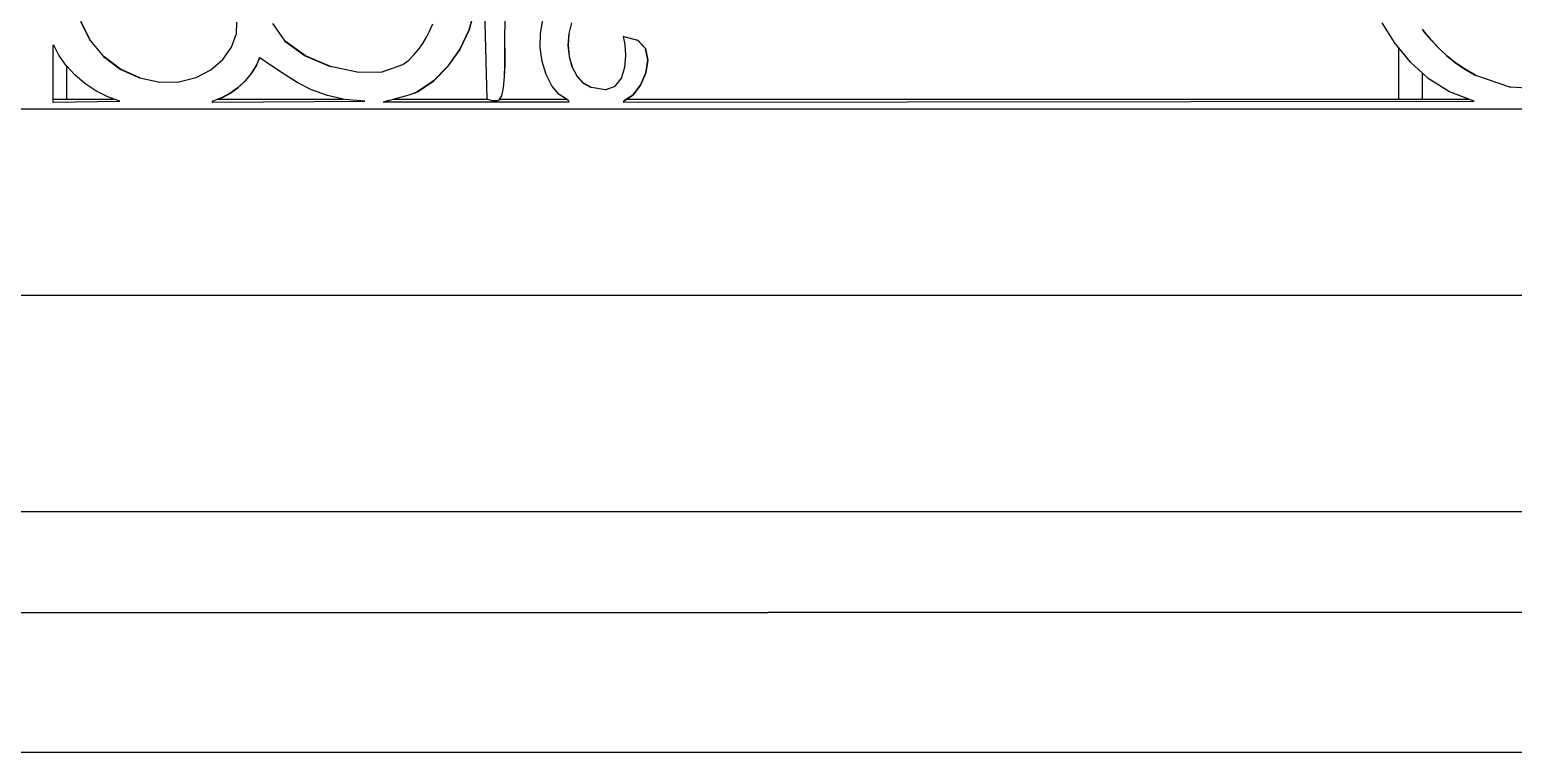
# Model space of a CAD drawing. Header units: inches. Extents: x -2812 to 9774, y -15726 to -746.
# Drawn here: x 3436.69 to 3468.53, y -9244.96 to -9229.46 of the extents above; entities that cross this region are included whole.
import ezdxf

# ---------------------------------------------------------------- set-up
doc = ezdxf.new("R2010")
doc.units = ezdxf.units.IN
doc.header["$LTSCALE"] = 17
doc.header["$MEASUREMENT"] = 0
doc.layers.add('OUTLINE', color=1, linetype='Continuous', lineweight=25)

# ---------------------------------------------------------------- blocks, each defined once
blk = doc.blocks.new('fddd')
for p, q in [((-449.513, -3288.666), (-449.612, -3292.544)), ((-449.984, -3293.913), (-450.045, -3291.653)), ((-449.607, -3292.544), (-449.585, -3291.653)), ((-458.714, -3292.247), (-458.507, -3292.651)), ((-458.502, -3292.651), (-458.709, -3292.247)), ((-455.365, -3292.502), (-455.356, -3292.257)), ((-450.25, -3291.958), (-450.375, -3292.424)), ((-450.371, -3292.424), (-450.245, -3291.958)), ((-448.844, -3292.502), (-448.794, -3292.212)), ((-455.47, -3292.797), (-455.365, -3292.502)), ((-454.593, -3292.287), (-454.456, -3292.485)), ((-454.452, -3292.483), (-454.588, -3292.287)), ((-454.456, -3292.485), (-454.452, -3292.483)), ((-454.456, -3292.485), (-454.327, -3292.669)), ((-454.323, -3292.669), (-454.452, -3292.483)), ((-451.29, -3292.579), (-451.217, -3292.439)), ((-451.217, -3292.439), (-451.15, -3292.295)), ((-450.375, -3292.424), (-450.575, -3292.845)), ((-450.571, -3292.845), (-450.371, -3292.424)), ((-450.371, -3292.424), (-450.375, -3292.424)), ((-449.612, -3292.544), (-449.611, -3292.706)), ((-449.607, -3292.544), (-449.612, -3292.544)), ((-449.606, -3292.706), (-449.607, -3292.544)), ((-448.846, -3292.805), (-448.844, -3292.502)), ((-448.233, -3292.506), (-448.251, -3292.751)), ((-448.246, -3292.751), (-448.229, -3292.506)), ((-448.174, -3292.274), (-448.233, -3292.506)), ((-448.229, -3292.506), (-448.233, -3292.506)), ((-448.229, -3292.506), (-448.169, -3292.274)), ((-447.053, -3292.565), (-447.058, -3292.565)), ((-447.024, -3292.742), (-447.058, -3292.565)), ((-447.053, -3292.565), (-447.053, -3292.566)), ((-447.053, -3292.565), (-446.757, -3292.644)), ((-430.497, -3292.715), (-430.776, -3292.273)), ((-429.874, -3292.465), (-429.913, -3292.413)), ((-429.913, -3292.42), (-429.879, -3292.465)), ((-429.879, -3292.465), (-429.728, -3292.647)), ((-429.874, -3292.465), (-429.879, -3292.465)), ((-429.723, -3292.647), (-429.874, -3292.465)), ((-459.308, -3292.751), (-459.303, -3292.751)), ((-459.308, -3292.751), (-459.308, -3293.913)), ((-459.303, -3292.751), (-459.283, -3292.751)), ((-459.303, -3293.913), (-459.303, -3292.751)), ((-459.176, -3292.97), (-459.283, -3292.751)), ((-458.507, -3292.651), (-458.218, -3292.996)), ((-458.502, -3292.651), (-458.507, -3292.651)), ((-458.213, -3292.996), (-458.502, -3292.651)), ((-455.656, -3293.063), (-455.47, -3292.797)), ((-454.323, -3292.669), (-454.327, -3292.669)), ((-454.327, -3292.669), (-453.892, -3292.985)), ((-453.887, -3292.985), (-454.323, -3292.669)), ((-451.558, -3292.964), (-451.458, -3292.844)), ((-451.458, -3292.844), (-451.37, -3292.715)), ((-451.37, -3292.715), (-451.29, -3292.579)), ((-450.575, -3292.845), (-450.835, -3293.212)), ((-450.83, -3293.212), (-450.571, -3292.845)), ((-450.571, -3292.845), (-450.575, -3292.845)), ((-449.606, -3292.706), (-449.611, -3292.706)), ((-449.611, -3292.706), (-449.608, -3292.927)), ((-449.604, -3292.927), (-449.606, -3292.706)), ((-448.804, -3293.103), (-448.846, -3292.805)), ((-448.246, -3292.751), (-448.251, -3292.751)), ((-448.251, -3292.751), (-448.227, -3292.994)), ((-448.222, -3292.994), (-448.246, -3292.751)), ((-447.011, -3292.975), (-447.024, -3292.742)), ((-446.757, -3292.644), (-446.591, -3292.826)), ((-446.752, -3292.644), (-446.757, -3292.644)), ((-446.586, -3292.826), (-446.752, -3292.644)), ((-446.591, -3292.826), (-446.54, -3293.073)), ((-446.586, -3292.826), (-446.591, -3292.826)), ((-446.536, -3293.073), (-446.586, -3292.826)), ((-430.42, -3292.81), (-430.497, -3292.715)), ((-430.42, -3293.913), (-430.42, -3292.81)), ((-430.171, -3293.119), (-430.42, -3292.81)), ((-429.723, -3292.647), (-429.728, -3292.647)), ((-429.728, -3292.647), (-429.566, -3292.819)), ((-429.562, -3292.819), (-429.723, -3292.647)), ((-429.562, -3292.819), (-429.566, -3292.819)), ((-429.566, -3292.819), (-429.393, -3292.982)), ((-429.389, -3292.982), (-429.562, -3292.819)), ((-459.025, -3293.185), (-459.176, -3292.97)), ((-459.017, -3293.194), (-459.025, -3293.185)), ((-459.017, -3293.194), (-459.017, -3293.913)), ((-458.838, -3293.388), (-459.017, -3293.194)), ((-458.213, -3292.996), (-458.218, -3292.996)), ((-458.218, -3292.996), (-457.861, -3293.269)), ((-457.856, -3293.269), (-458.213, -3292.996)), ((-455.914, -3293.284), (-455.656, -3293.063)), ((-454.945, -3293.194), (-455.049, -3293.361)), ((-455.044, -3293.361), (-454.94, -3293.194)), ((-454.869, -3293.021), (-454.945, -3293.194)), ((-454.94, -3293.194), (-454.945, -3293.194)), ((-454.94, -3293.194), (-454.866, -3293.023)), ((-454.866, -3293.023), (-454.869, -3293.021)), ((-454.611, -3293.195), (-454.866, -3293.023)), ((-454.343, -3293.376), (-454.611, -3293.195)), ((-453.887, -3292.985), (-453.892, -3292.985)), ((-453.892, -3292.985), (-453.353, -3293.213)), ((-453.348, -3293.213), (-453.887, -3292.985)), ((-452.237, -3293.325), (-451.794, -3293.166)), ((-451.794, -3293.166), (-451.669, -3293.072)), ((-451.669, -3293.072), (-451.558, -3292.964)), ((-450.835, -3293.212), (-451.139, -3293.516)), ((-451.134, -3293.516), (-450.83, -3293.212)), ((-450.83, -3293.212), (-450.835, -3293.212)), ((-449.609, -3293.18), (-449.618, -3293.435)), ((-449.613, -3293.435), (-449.604, -3293.18)), ((-449.608, -3292.927), (-449.609, -3293.18)), ((-449.604, -3293.18), (-449.609, -3293.18)), ((-449.604, -3292.927), (-449.608, -3292.927)), ((-449.604, -3293.18), (-449.604, -3292.927)), ((-448.72, -3293.381), (-448.804, -3293.103)), ((-448.222, -3292.994), (-448.227, -3292.994)), ((-448.227, -3292.994), (-448.164, -3293.221)), ((-448.159, -3293.221), (-448.222, -3292.994)), ((-447.034, -3293.226), (-447.011, -3292.975)), ((-446.54, -3293.073), (-446.583, -3293.347)), ((-446.578, -3293.347), (-446.536, -3293.073)), ((-446.536, -3293.073), (-446.54, -3293.073)), ((-429.913, -3293.356), (-430.171, -3293.119)), ((-429.389, -3292.982), (-429.393, -3292.982)), ((-429.393, -3292.982), (-429.206, -3293.132)), ((-429.202, -3293.132), (-429.389, -3292.982)), ((-429.202, -3293.132), (-429.206, -3293.132)), ((-429.206, -3293.132), (-429.004, -3293.27)), ((-428.999, -3293.27), (-429.202, -3293.132)), ((-458.621, -3293.574), (-458.838, -3293.388)), ((-457.856, -3293.269), (-457.861, -3293.269)), ((-457.861, -3293.269), (-457.448, -3293.456)), ((-457.443, -3293.456), (-457.856, -3293.269)), ((-457.443, -3293.456), (-457.448, -3293.456)), ((-457.443, -3293.456), (-457.009, -3293.548)), ((-456.601, -3293.54), (-456.232, -3293.448)), ((-456.232, -3293.448), (-455.914, -3293.284)), ((-455.179, -3293.519), (-455.331, -3293.661)), ((-455.327, -3293.661), (-455.174, -3293.519)), ((-455.049, -3293.361), (-455.179, -3293.519)), ((-455.174, -3293.519), (-455.179, -3293.519)), ((-455.174, -3293.519), (-455.044, -3293.361)), ((-455.044, -3293.361), (-455.049, -3293.361)), ((-454.06, -3293.551), (-454.343, -3293.376)), ((-453.348, -3293.213), (-453.353, -3293.213)), ((-452.779, -3293.334), (-453.348, -3293.213)), ((-452.779, -3293.334), (-452.237, -3293.325)), ((-451.139, -3293.516), (-451.472, -3293.747)), ((-451.467, -3293.747), (-451.134, -3293.516)), ((-451.134, -3293.516), (-451.139, -3293.516)), ((-449.618, -3293.435), (-449.639, -3293.664)), ((-449.634, -3293.664), (-449.613, -3293.435)), ((-449.613, -3293.435), (-449.618, -3293.435)), ((-448.597, -3293.623), (-448.72, -3293.381)), ((-448.159, -3293.221), (-448.164, -3293.221)), ((-448.164, -3293.221), (-448.063, -3293.418)), ((-448.058, -3293.418), (-448.159, -3293.221)), ((-448.058, -3293.418), (-448.063, -3293.418)), ((-448.063, -3293.418), (-447.925, -3293.571)), ((-447.921, -3293.571), (-448.058, -3293.418)), ((-447.241, -3293.633), (-447.106, -3293.458)), ((-447.106, -3293.458), (-447.034, -3293.226)), ((-446.583, -3293.347), (-446.698, -3293.61)), ((-446.693, -3293.61), (-446.578, -3293.347)), ((-446.578, -3293.347), (-446.583, -3293.347)), ((-429.913, -3293.913), (-429.913, -3293.356)), ((-429.788, -3293.471), (-429.913, -3293.356)), ((-429.337, -3293.754), (-429.788, -3293.471)), ((-428.999, -3293.27), (-429.004, -3293.27)), ((-429.004, -3293.27), (-428.783, -3293.394)), ((-428.778, -3293.394), (-428.999, -3293.27)), ((-428.778, -3293.394), (-428.783, -3293.394)), ((-428.778, -3293.394), (-428.022, -3293.652)), ((-458.383, -3293.735), (-458.621, -3293.574)), ((-458.13, -3293.864), (-458.383, -3293.735)), ((-457.009, -3293.548), (-456.601, -3293.54)), ((-455.502, -3293.784), (-455.688, -3293.884)), ((-455.683, -3293.884), (-455.497, -3293.784)), ((-455.331, -3293.661), (-455.502, -3293.784)), ((-455.497, -3293.784), (-455.502, -3293.784)), ((-455.497, -3293.784), (-455.327, -3293.661)), ((-455.327, -3293.661), (-455.331, -3293.661)), ((-453.753, -3293.709), (-454.06, -3293.551)), ((-453.415, -3293.836), (-453.753, -3293.709)), ((-453.079, -3293.913), (-453.415, -3293.836)), ((-451.669, -3293.829), (-451.767, -3293.858)), ((-451.664, -3293.829), (-451.669, -3293.829)), ((-451.569, -3293.793), (-451.664, -3293.829)), ((-451.472, -3293.747), (-451.569, -3293.793)), ((-451.564, -3293.793), (-451.569, -3293.793)), ((-451.564, -3293.793), (-451.467, -3293.747)), ((-451.467, -3293.747), (-451.472, -3293.747)), ((-449.677, -3293.84), (-449.723, -3293.913)), ((-449.718, -3293.913), (-449.672, -3293.84)), ((-449.639, -3293.664), (-449.677, -3293.84)), ((-449.672, -3293.84), (-449.677, -3293.84)), ((-449.672, -3293.84), (-449.634, -3293.664)), ((-449.634, -3293.664), (-449.639, -3293.664)), ((-448.439, -3293.812), (-448.597, -3293.623)), ((-448.281, -3293.913), (-448.439, -3293.812)), ((-447.921, -3293.571), (-447.925, -3293.571)), ((-447.925, -3293.571), (-447.752, -3293.664)), ((-447.748, -3293.664), (-447.921, -3293.571)), ((-447.748, -3293.664), (-447.752, -3293.664)), ((-447.452, -3293.714), (-447.748, -3293.664)), ((-447.452, -3293.714), (-447.241, -3293.633)), ((-446.863, -3293.825), (-446.996, -3293.913)), ((-446.991, -3293.913), (-446.859, -3293.825)), ((-446.698, -3293.61), (-446.863, -3293.825)), ((-446.859, -3293.825), (-446.863, -3293.825)), ((-446.859, -3293.825), (-446.693, -3293.61)), ((-446.693, -3293.61), (-446.698, -3293.61)), ((-428.917, -3293.913), (-429.337, -3293.754)), ((-428.017, -3293.652), (-428.022, -3293.652)), ((-427.464, -3293.692), (-428.017, -3293.652)), ((-426.08, -3294.125), (-460.3, -3294.125)), ((-459.308, -3293.913), (-459.303, -3293.913)), ((-459.308, -3293.913), (-459.308, -3293.975)), ((-459.308, -3293.975), (-459.303, -3293.975)), ((-459.303, -3293.975), (-459.303, -3293.913)), ((-459.303, -3293.913), (-459.017, -3293.913)), ((-459.303, -3293.975), (-457.87, -3293.954)), ((-459.017, -3293.913), (-457.989, -3293.913)), ((-457.989, -3293.913), (-458.13, -3293.864)), ((-457.87, -3293.954), (-457.989, -3293.913)), ((-455.881, -3293.954), (-455.886, -3293.954)), ((-455.886, -3293.954), (-455.886, -3293.975)), ((-455.886, -3293.975), (-455.881, -3293.975)), ((-455.881, -3293.954), (-455.77, -3293.913)), ((-455.881, -3293.975), (-455.881, -3293.954)), ((-455.881, -3293.975), (-452.613, -3293.954)), ((-455.77, -3293.913), (-455.765, -3293.913)), ((-455.688, -3293.884), (-455.765, -3293.913)), ((-455.765, -3293.913), (-453.079, -3293.913)), ((-455.683, -3293.884), (-455.688, -3293.884)), ((-453.037, -3293.922), (-453.079, -3293.913)), ((-452.613, -3293.954), (-453.037, -3293.922)), ((-452.211, -3293.975), (-452.216, -3293.975)), ((-452.1, -3293.939), (-452.211, -3293.975)), ((-448.224, -3293.975), (-452.211, -3293.975)), ((-452.096, -3293.939), (-452.1, -3293.939)), ((-452.096, -3293.939), (-451.999, -3293.913)), ((-451.999, -3293.913), (-451.995, -3293.913)), ((-451.988, -3293.91), (-451.995, -3293.913)), ((-451.995, -3293.913), (-449.984, -3293.913)), ((-451.983, -3293.91), (-451.988, -3293.91)), ((-451.878, -3293.884), (-451.983, -3293.91)), ((-451.873, -3293.884), (-451.878, -3293.884)), ((-451.772, -3293.858), (-451.873, -3293.884)), ((-451.767, -3293.858), (-451.772, -3293.858)), ((-449.953, -3293.925), (-449.984, -3293.913)), ((-449.92, -3293.936), (-449.953, -3293.925)), ((-449.886, -3293.945), (-449.92, -3293.936)), ((-449.851, -3293.95), (-449.886, -3293.945)), ((-449.815, -3293.95), (-449.851, -3293.95)), ((-449.81, -3293.95), (-449.815, -3293.95)), ((-449.776, -3293.945), (-449.81, -3293.95)), ((-449.772, -3293.945), (-449.776, -3293.945)), ((-449.736, -3293.933), (-449.772, -3293.945)), ((-449.723, -3293.913), (-449.736, -3293.933)), ((-449.731, -3293.933), (-449.736, -3293.933)), ((-449.731, -3293.933), (-449.718, -3293.913)), ((-449.723, -3293.913), (-449.718, -3293.913)), ((-449.718, -3293.913), (-448.281, -3293.913)), ((-448.248, -3293.933), (-448.281, -3293.913)), ((-448.224, -3293.975), (-448.248, -3293.933)), ((-446.996, -3293.913), (-447.058, -3293.954)), ((-447.053, -3293.954), (-447.058, -3293.954)), ((-447.058, -3293.954), (-447.058, -3293.975)), ((-447.058, -3293.975), (-447.053, -3293.975)), ((-447.053, -3293.954), (-446.991, -3293.913)), ((-447.053, -3293.975), (-447.053, -3293.954)), ((-447.053, -3293.975), (-428.807, -3293.954)), ((-446.996, -3293.913), (-446.991, -3293.913)), ((-446.991, -3293.913), (-430.42, -3293.913)), ((-430.42, -3293.913), (-429.913, -3293.913)), ((-429.913, -3293.913), (-428.917, -3293.913)), ((-428.807, -3293.954), (-428.917, -3293.913)), ((-399.033, -3298.125), (-539.917, -3298.125)), ((-538.089, -3302.76), (-443.96, -3302.76)), ((-443.96, -3302.76), (-400.953, -3302.76)), ((-537.997, -3304.923), (-443.96, -3304.923)), ((-400.953, -3304.923), (-443.96, -3304.923)), ((-535.252, -3307.923), (-405.5, -3307.923))]:
    blk.add_line(p, q)

msp = doc.modelspace()

# ---------------------------------------------------------------- block references
at = {"layer": 'OUTLINE'}
msp.add_blockref('fddd', (3896.495, -5937.038), dxfattribs=at)

doc.saveas('drawing.dxf')
